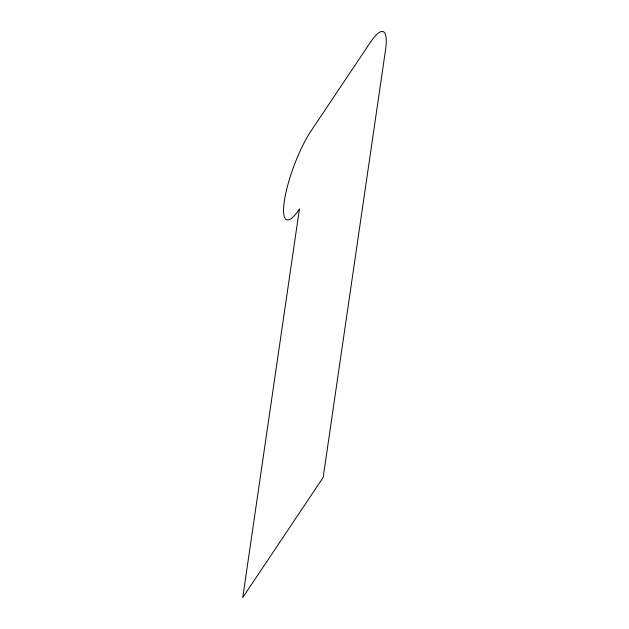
<?xml version="1.0" encoding="UTF-8"?>
<svg xmlns="http://www.w3.org/2000/svg" width="629" height="629" viewBox="0 0 629 629"><rect width="100%" height="100%" fill="white"/><g stroke="black" fill="none" stroke-linecap="round" stroke-linejoin="round"><path stroke-width="0.94" d="M299.412 209.111L242.747 597.55L323.164 477.419L385.498 50.139A52.82 11.935 -69.6 0 0 370.41 42.292L310.75 131.422A52.82 11.935 -69.6 0 0 284.324 201.272A52.82 11.935 -69.6 0 0 299.412 209.111"/></g></svg>
